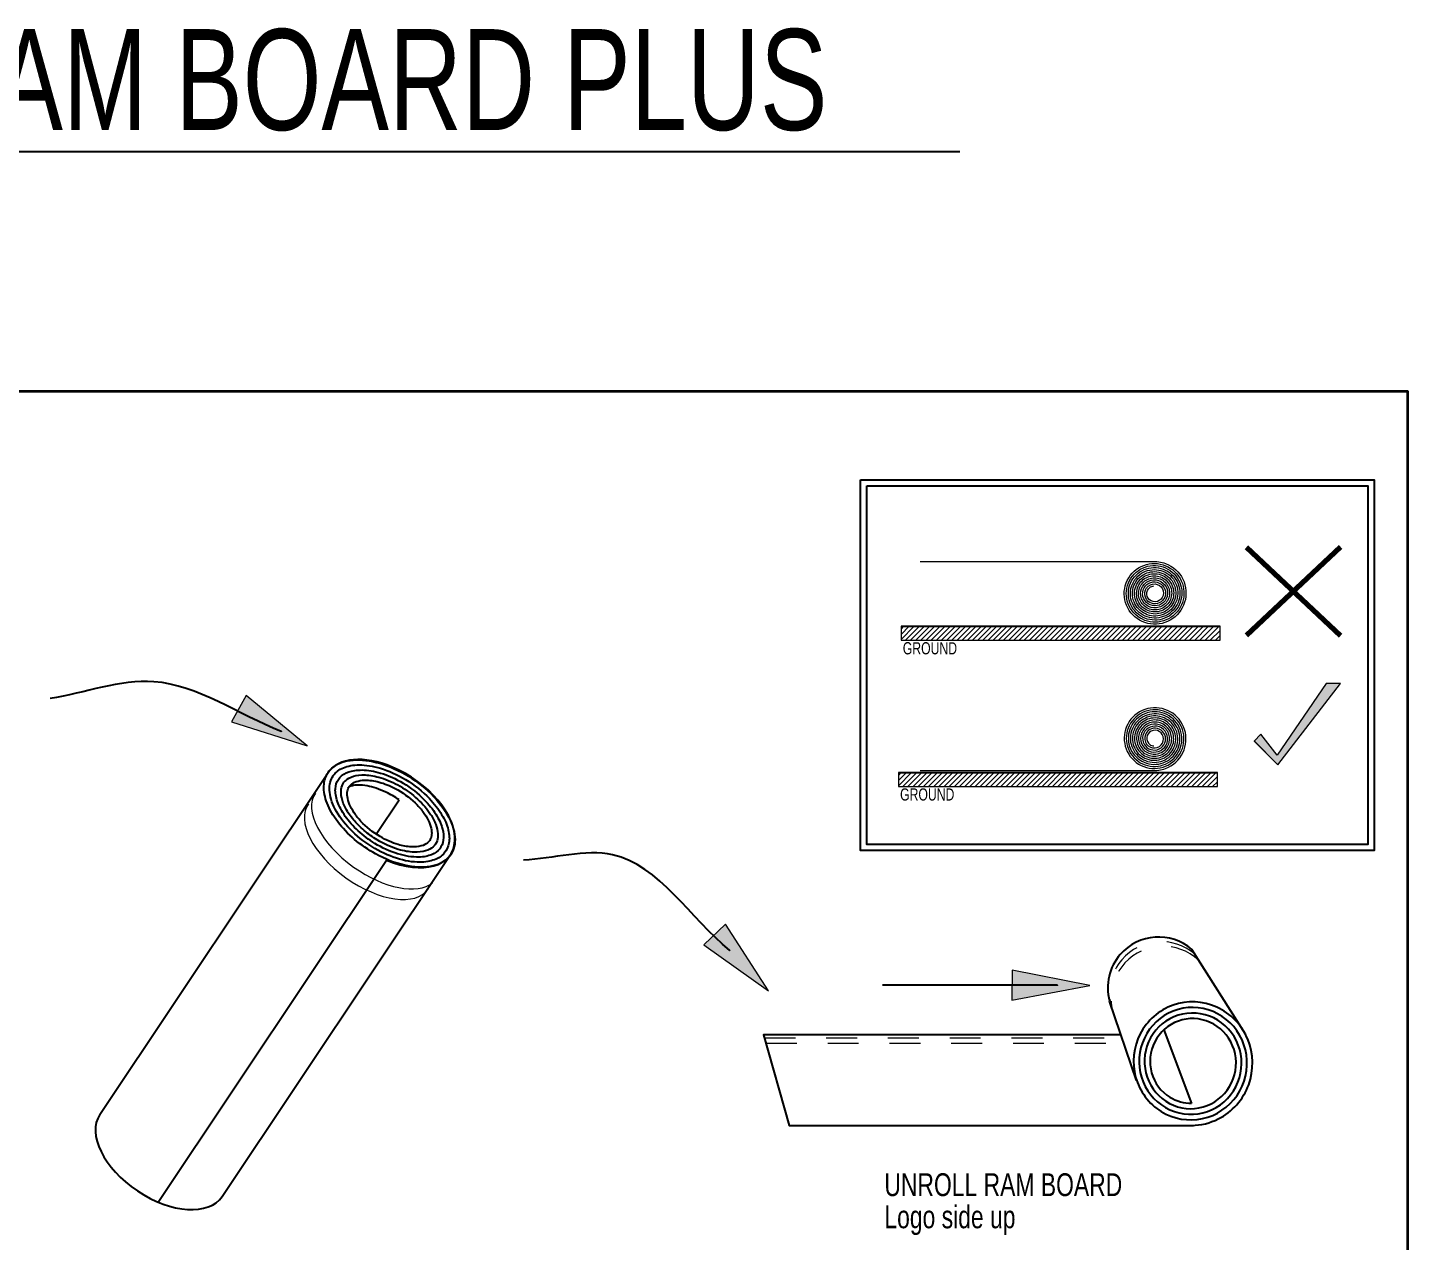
# Model space of a CAD drawing. Header units: inches. Extents: x -9 to 49, y -7 to 10.3.
# Drawn here: x 14.944 to 19.412, y 6.399 to 10.329 of the extents above; entities that cross this region are included whole.
import ezdxf

# ---------------------------------------------------------------- set-up
doc = ezdxf.new("R2010")
doc.units = ezdxf.units.IN
doc.header["$MEASUREMENT"] = 0
for name, pattern in [('AI-Linetype-18', [0.048611, 0.027778, -0.020833]), ('AI-Linetype-19', [0.048611, 0.027778, -0.020833]), ('AI-Linetype-97', [0.048611, 0.027778, -0.020833]), ('AI-Linetype-98', [0.048611, 0.027778, -0.020833])]:
    doc.linetypes.add(name, pattern=pattern)
for name, color, linetype in [('A-Anno-Titl-Otln', 7, 'Continuous'), ('A-ANNO-TXT', 7, 'Continuous'), ('A-LINE-HIDDEN', 7, 'Continuous'), ('A-LINE-HVY', 7, 'Continuous'), ('A-LINE-LIGHT', 7, 'Continuous'), ('A-LINE-SCREEN', 7, 'Continuous')]:
    doc.layers.add(name, color=color, linetype=linetype)

# ---------------------------------------------------------------- blocks, each defined once
blk = doc.blocks.new('block 4')
at = {"layer": 'A-LINE-SCREEN', "lineweight": 0}
for points in [[(18.7967, 7.8719), (18.7967, 7.9172), (17.7636, 7.9172), (17.7636, 7.8719), (18.7967, 7.8719)], [(17.7636, 7.9077), (17.773, 7.9172)], [(17.7636, 7.891), (17.7897, 7.9172)], [(17.7636, 7.8743), (17.8065, 7.9172)], [(17.7779, 7.8719), (17.8232, 7.9172)], [(17.7946, 7.8719), (17.8399, 7.9172)], [(17.8114, 7.8719), (17.8566, 7.9172)], [(17.8281, 7.8719), (17.8733, 7.9172)], [(17.8448, 7.8719), (17.8901, 7.9172)], [(17.8615, 7.8719), (17.9068, 7.9172)], [(17.8783, 7.8719), (17.9235, 7.9172)], [(17.895, 7.8719), (17.9402, 7.9172)], [(17.9117, 7.8719), (17.957, 7.9172)], [(17.9284, 7.8719), (17.9737, 7.9172)], [(17.9451, 7.8719), (17.9904, 7.9172)], [(17.9619, 7.8719), (18.0071, 7.9172)], [(17.9786, 7.8719), (18.0239, 7.9172)], [(17.9953, 7.8719), (18.0406, 7.9172)], [(18.012, 7.8719), (18.0573, 7.9172)], [(18.0288, 7.8719), (18.074, 7.9172)], [(18.0455, 7.8719), (18.0908, 7.9172)], [(18.0622, 7.8719), (18.1075, 7.9172)], [(18.0789, 7.8719), (18.1242, 7.9172)], [(18.0957, 7.8719), (18.1409, 7.9172)], [(18.1124, 7.8719), (18.1577, 7.9172)], [(18.1291, 7.8719), (18.1744, 7.9172)], [(18.1458, 7.8719), (18.1911, 7.9172)], [(18.1626, 7.8719), (18.2078, 7.9172)], [(18.1793, 7.8719), (18.2245, 7.9172)], [(18.196, 7.8719), (18.2413, 7.9172)], [(18.2127, 7.8719), (18.258, 7.9172)], [(18.2294, 7.8719), (18.2747, 7.9172)], [(18.2462, 7.8719), (18.2914, 7.9172)], [(18.2629, 7.8719), (18.3082, 7.9172)], [(18.2796, 7.8719), (18.3249, 7.9172)], [(18.2963, 7.8719), (18.3416, 7.9172)], [(18.3131, 7.8719), (18.3583, 7.9172)], [(18.3298, 7.8719), (18.3751, 7.9172)], [(18.3465, 7.8719), (18.3918, 7.9172)], [(18.3632, 7.8719), (18.4085, 7.9172)], [(18.38, 7.8719), (18.4252, 7.9172)], [(18.3967, 7.8719), (18.442, 7.9172)], [(18.4134, 7.8719), (18.4587, 7.9172)], [(18.4301, 7.8719), (18.4754, 7.9172)], [(18.4469, 7.8719), (18.4921, 7.9172)], [(18.4636, 7.8719), (18.5088, 7.9172)], [(18.4803, 7.8719), (18.5256, 7.9172)], [(18.497, 7.8719), (18.5423, 7.9172)], [(18.5138, 7.8719), (18.559, 7.9172)], [(18.5305, 7.8719), (18.5757, 7.9172)], [(18.5472, 7.8719), (18.5925, 7.9172)], [(18.5639, 7.8719), (18.6092, 7.9172)], [(18.5806, 7.8719), (18.6259, 7.9172)], [(18.5974, 7.8719), (18.6426, 7.9172)], [(18.6141, 7.8719), (18.6594, 7.9172)], [(18.6308, 7.8719), (18.6761, 7.9172)], [(18.6475, 7.8719), (18.6928, 7.9172)], [(18.6643, 7.8719), (18.7095, 7.9172)], [(18.681, 7.8719), (18.7263, 7.9172)], [(18.6977, 7.8719), (18.743, 7.9172)], [(18.7144, 7.8719), (18.7597, 7.9172)], [(18.7312, 7.8719), (18.7764, 7.9172)], [(18.7479, 7.8719), (18.7932, 7.9172)], [(18.7646, 7.8719), (18.7967, 7.9039)], [(18.7813, 7.8719), (18.7967, 7.8872)]]:
    blk.add_lwpolyline(points, dxfattribs=at)
blk = doc.blocks.new('block 5')
at = {"layer": 'A-LINE-SCREEN', "color": 8, "lineweight": 25}
blk.add_lwpolyline([(17.7636, 7.9172), (18.7967, 7.9172)], dxfattribs=at)
blk = doc.blocks.new('block 6')
at = {"layer": 'A-LINE-SCREEN', "lineweight": 0}
for points in [[(18.8055, 8.3452), (18.8055, 8.3904), (17.7724, 8.3904), (17.7724, 8.3452), (18.8055, 8.3452)], [(17.7724, 8.381), (17.7818, 8.3904)], [(17.7724, 8.3643), (17.7986, 8.3904)], [(17.7724, 8.3476), (17.8153, 8.3904)], [(17.7868, 8.3452), (17.832, 8.3904)], [(17.8035, 8.3452), (17.8487, 8.3904)], [(17.8202, 8.3452), (17.8655, 8.3904)], [(17.8369, 8.3452), (17.8822, 8.3904)], [(17.8536, 8.3452), (17.8989, 8.3904)], [(17.8704, 8.3452), (17.9156, 8.3904)], [(17.8871, 8.3452), (17.9324, 8.3904)], [(17.9038, 8.3452), (17.9491, 8.3904)], [(17.9205, 8.3452), (17.9658, 8.3904)], [(17.9373, 8.3452), (17.9825, 8.3904)], [(17.954, 8.3452), (17.9993, 8.3904)], [(17.9707, 8.3452), (18.016, 8.3904)], [(17.9874, 8.3452), (18.0327, 8.3904)], [(18.0042, 8.3452), (18.0494, 8.3904)], [(18.0209, 8.3452), (18.0661, 8.3904)], [(18.0376, 8.3452), (18.0829, 8.3904)], [(18.0543, 8.3452), (18.0996, 8.3904)], [(18.0711, 8.3452), (18.1163, 8.3904)], [(18.0878, 8.3452), (18.133, 8.3904)], [(18.1045, 8.3452), (18.1498, 8.3904)], [(18.1212, 8.3452), (18.1665, 8.3904)], [(18.1379, 8.3452), (18.1832, 8.3904)], [(18.1547, 8.3452), (18.1999, 8.3904)], [(18.1714, 8.3452), (18.2167, 8.3904)], [(18.1881, 8.3452), (18.2334, 8.3904)], [(18.2048, 8.3452), (18.2501, 8.3904)], [(18.2216, 8.3452), (18.2668, 8.3904)], [(18.2383, 8.3452), (18.2836, 8.3904)], [(18.255, 8.3452), (18.3003, 8.3904)], [(18.2717, 8.3452), (18.317, 8.3904)], [(18.2885, 8.3452), (18.3337, 8.3904)], [(18.3052, 8.3452), (18.3505, 8.3904)], [(18.3219, 8.3452), (18.3672, 8.3904)], [(18.3386, 8.3452), (18.3839, 8.3904)], [(18.3554, 8.3452), (18.4006, 8.3904)], [(18.3721, 8.3452), (18.4173, 8.3904)], [(18.3888, 8.3452), (18.4341, 8.3904)], [(18.4055, 8.3452), (18.4508, 8.3904)], [(18.4223, 8.3452), (18.4675, 8.3904)], [(18.439, 8.3452), (18.4842, 8.3904)], [(18.4557, 8.3452), (18.501, 8.3904)], [(18.4724, 8.3452), (18.5177, 8.3904)], [(18.4891, 8.3452), (18.5344, 8.3904)], [(18.5059, 8.3452), (18.5511, 8.3904)], [(18.5226, 8.3452), (18.5679, 8.3904)], [(18.5393, 8.3452), (18.5846, 8.3904)], [(18.556, 8.3452), (18.6013, 8.3904)], [(18.5728, 8.3452), (18.618, 8.3904)], [(18.5895, 8.3452), (18.6348, 8.3904)], [(18.6062, 8.3452), (18.6515, 8.3904)], [(18.6229, 8.3452), (18.6682, 8.3904)], [(18.6397, 8.3452), (18.6849, 8.3904)], [(18.6564, 8.3452), (18.7016, 8.3904)], [(18.6731, 8.3452), (18.7184, 8.3904)], [(18.6898, 8.3452), (18.7351, 8.3904)], [(18.7066, 8.3452), (18.7518, 8.3904)], [(18.7233, 8.3452), (18.7685, 8.3904)], [(18.74, 8.3452), (18.7853, 8.3904)], [(18.7567, 8.3452), (18.802, 8.3904)], [(18.7734, 8.3452), (18.8055, 8.3772)], [(18.7902, 8.3452), (18.8055, 8.3605)]]:
    blk.add_lwpolyline(points, dxfattribs=at)
blk = doc.blocks.new('block 7')
at = {"layer": 'A-LINE-SCREEN', "color": 8, "lineweight": 25}
blk.add_lwpolyline([(17.7724, 8.3904), (18.8055, 8.3904)], dxfattribs=at)
blk = doc.blocks.new('block 145')
at = {"layer": 'A-LINE-HVY', "color": 7, "lineweight": 25}
blk.add_lwpolyline([(17.6613, 8.8449), (19.284, 8.8449), (19.284, 7.6844), (17.6613, 7.6844), (17.6613, 8.8449)], dxfattribs=at)
blk = doc.blocks.new('block 146')
at = {"layer": 'A-LINE-HVY', "color": 7, "lineweight": 25}
blk.add_lwpolyline([(17.6415, 8.8647), (19.3039, 8.8647), (19.3039, 7.6645), (17.6415, 7.6645), (17.6415, 8.8647)], dxfattribs=at)
blk = doc.blocks.new('block 147')
at = {"layer": 'A-LINE-HVY'}
blk.add_hatch(color=7, dxfattribs=at).paths.add_polyline_path([(19.1955, 8.2058), (19.1486, 8.2058), (18.9903, 7.9738), (18.9379, 8.0414), (18.9156, 8.0191), (18.9926, 7.9421)])
at = {"layer": 'A-LINE-HVY', "lineweight": 0}
blk.add_lwpolyline([(19.1955, 8.2058), (19.1486, 8.2058), (18.9903, 7.9738), (18.9379, 8.0414), (18.9156, 8.0191), (18.9926, 7.9421), (19.1955, 8.2058)], dxfattribs=at)
blk = doc.blocks.new('block 148')
at = {"layer": 'A-LINE-HVY'}
h = blk.add_hatch(color=7, dxfattribs=at)
h.dxf.hatch_style = 2
h.paths.add_polyline_path([(18.9153, 8.0195), (18.9926, 7.9421), (19.1955, 8.2058), (19.1486, 8.2058), (18.9903, 7.9738), (18.9379, 8.0414), (18.9156, 8.0191)])
at = {"layer": 'A-LINE-HVY', "lineweight": 0}
blk.add_lwpolyline([(18.9153, 8.0195), (18.9926, 7.9421), (19.1955, 8.2058), (19.1486, 8.2058), (18.9903, 7.9738), (18.9379, 8.0414), (18.9156, 8.0191)], dxfattribs=at)
blk = doc.blocks.new('block 322')
at = {"layer": 'A-LINE-HVY', "color": 7, "lineweight": 25}
blk.add_lwpolyline([(15.574, 6.5449), (16.3138, 7.6519)], dxfattribs=at)
blk = doc.blocks.new('block 323')
at = {"layer": 'A-LINE-HVY', "color": 7, "lineweight": 25}
blk.add_open_spline([(15.1778, 6.8097), (15.1356, 6.7465), (15.1901, 6.636), (15.2995, 6.5629), (15.4089, 6.4898), (15.5318, 6.4817), (15.574, 6.5449)], degree=3, knots=[0, 0, 0, 0, 1, 1, 1, 2, 2, 2, 2], dxfattribs=at)
blk = doc.blocks.new('block 324')
at = {"layer": 'A-LINE-HVY', "color": 7, "lineweight": 25}
blk.add_open_spline([(16.1067, 7.6336), (16.2238, 7.5845), (16.3229, 7.6123), (16.3278, 7.6955), (16.3328, 7.7787), (16.2419, 7.886), (16.1247, 7.935), (16.0337, 7.9731), (15.9504, 7.9658), (15.9176, 7.9167)], degree=3, knots=[0, 0, 0, 0, 1, 1, 1, 2, 2, 2, 3, 3, 3, 3], dxfattribs=at)
blk = doc.blocks.new('block 325')
at = {"layer": 'A-LINE-HVY', "color": 7, "lineweight": 25}
blk.add_lwpolyline([(15.1778, 6.8097), (15.9176, 7.9167)], dxfattribs=at)
blk = doc.blocks.new('block 326')
at = {"layer": 'A-LINE-HVY', "color": 7, "lineweight": 25}
blk.add_lwpolyline([(15.3669, 6.5266), (16.1067, 7.6336)], dxfattribs=at)
blk = doc.blocks.new('block 340')
at = {"layer": 'A-LINE-HVY', "color": 7, "lineweight": 25}
blk.add_open_spline([(18.7142, 7.3444), (18.6456, 7.4039), (18.5416, 7.3965), (18.4821, 7.3279), (18.4464, 7.2868), (18.4334, 7.2308), (18.4472, 7.1782)], degree=3, knots=[0, 0, 0, 0, 1, 1, 1, 2, 2, 2, 2], dxfattribs=at)
blk = doc.blocks.new('block 341')
at = {"layer": 'A-LINE-HVY', "color": 7, "lineweight": 25}
blk.add_lwpolyline([(18.4844, 7.0682), (17.3272, 7.0682), (17.4106, 6.7747), (18.7197, 6.7747)], dxfattribs=at)
blk = doc.blocks.new('block 342')
at = {"layer": 'A-LINE-HVY', "color": 7, "lineweight": 25}
blk.add_lwpolyline([(18.5345, 6.9204), (18.4474, 7.1775)], dxfattribs=at)
blk = doc.blocks.new('block 343')
at = {"layer": 'A-LINE-HVY', "color": 7, "lineweight": 25}
blk.add_lwpolyline([(18.8877, 7.0698), (18.7144, 7.3437)], dxfattribs=at)
blk = doc.blocks.new('block 344')
at = {"layer": 'A-LINE-HVY', "color": 7, "lineweight": 25}
blk.add_open_spline([(18.7134, 6.7747), (18.7434, 6.7751), (18.7731, 6.7824), (18.7998, 6.7958), (18.8449, 6.8185), (18.8807, 6.8589), (18.8981, 6.9063), (18.9155, 6.9536), (18.9143, 7.0074), (18.8953, 7.0535), (18.8762, 7.0996), (18.8395, 7.1376), (18.795, 7.1577), (18.7505, 7.1779), (18.6987, 7.18), (18.6532, 7.164), (18.6077, 7.1479), (18.5689, 7.1139), (18.5468, 7.0711), (18.5247, 7.0282), (18.5195, 6.977), (18.5321, 6.931), (18.5448, 6.8849), (18.5751, 6.8444), (18.6149, 6.8199), (18.6548, 6.7954), (18.7036, 6.7871), (18.7487, 6.7968), (18.7937, 6.8064), (18.8344, 6.834), (18.8604, 6.8719), (18.8864, 6.9098), (18.8974, 6.9577), (18.8909, 7.0028), (18.8843, 7.048), (18.8603, 7.09), (18.8255, 7.118), (18.7907, 7.146), (18.7455, 7.1598), (18.7017, 7.1561), (18.658, 7.1524), (18.6162, 7.1313), (18.5872, 7.0986), (18.5582, 7.0659), (18.5422, 7.022), (18.5431, 6.9785), (18.544, 6.9351), (18.5617, 6.8925), (18.5913, 6.8618), (18.6208, 6.8312), (18.662, 6.8127), (18.7037, 6.8109), (18.7454, 6.8091), (18.7873, 6.824), (18.8185, 6.8514), (18.8496, 6.8787), (18.8699, 6.9182), (18.8741, 6.9592), (18.8783, 7.0003), (18.8666, 7.0425), (18.8423, 7.075), (18.8181, 7.1074), (18.7815, 7.1298), (18.7424, 7.1365), (18.7034, 7.1431), (18.6623, 7.1341), (18.6297, 7.1122), (18.5972, 7.0902), (18.5736, 7.0555), (18.5648, 7.0175), (18.5561, 6.9794), (18.5622, 6.9383), (18.5812, 6.9049), (18.6002, 6.8715), (18.6319, 6.8462), (18.6678, 6.8352), (18.7037, 6.8243), (18.7433, 6.8278), (18.7764, 6.8445), (18.8094, 6.8612), (18.8356, 6.8909), (18.8482, 6.9255), (18.8608, 6.9601), (18.8599, 6.9994), (18.8459, 7.0329), (18.832, 7.0664), (18.8053, 7.0939), (18.773, 7.1084), (18.7407, 7.123), (18.7032, 7.1244), (18.6704, 7.1127), (18.6376, 7.101), (18.6097, 7.0764), (18.5939, 7.0456), (18.5781, 7.0148), (18.5745, 6.978), (18.5836, 6.9451), (18.5928, 6.9122), (18.6145, 6.8834), (18.6429, 6.866), (18.6642, 6.853), (18.689, 6.8464), (18.7134, 6.8469)], degree=3, knots=[0, 0, 0, 0, 1, 1, 1, 2, 2, 2, 3, 3, 3, 4, 4, 4, 5, 5, 5, 6, 6, 6, 7, 7, 7, 8, 8, 8, 9, 9, 9, 10, 10, 10, 11, 11, 11, 12, 12, 12, 13, 13, 13, 14, 14, 14, 15, 15, 15, 16, 16, 16, 17, 17, 17, 18, 18, 18, 19, 19, 19, 20, 20, 20, 21, 21, 21, 22, 22, 22, 23, 23, 23, 24, 24, 24, 25, 25, 25, 26, 26, 26, 27, 27, 27, 28, 28, 28, 29, 29, 29, 30, 30, 30, 31, 31, 31, 32, 32, 32, 33, 33, 33, 34, 34, 34, 34], dxfattribs=at)
blk = doc.blocks.new('block 388')
at = {"layer": 'A-LINE-LIGHT', "color": 7, "lineweight": 9}
blk.add_lwpolyline([(17.8347, 7.924), (18.5835, 7.924)], dxfattribs=at)
blk = doc.blocks.new('block 389')
at = {"layer": 'A-LINE-LIGHT', "color": 7, "lineweight": 9}
blk.add_open_spline([(18.5835, 7.924), (18.599, 7.9226), (18.6147, 7.9248), (18.6292, 7.9304), (18.6533, 7.9396), (18.6736, 7.9582), (18.6849, 7.9813), (18.6961, 8.0044), (18.6981, 8.0316), (18.6906, 8.0559), (18.683, 8.0803), (18.666, 8.1014), (18.6441, 8.1138), (18.6221, 8.1263), (18.5954, 8.13), (18.5711, 8.1242), (18.5467, 8.1183), (18.5249, 8.1029), (18.5113, 8.0821), (18.4976, 8.0613), (18.4923, 8.0354), (18.4965, 8.0111), (18.5008, 7.9868), (18.5145, 7.9644), (18.5341, 7.9497), (18.5536, 7.935), (18.5787, 7.9281), (18.6029, 7.9308), (18.627, 7.9334), (18.6498, 7.9455), (18.6655, 7.9637), (18.6812, 7.982), (18.6895, 8.0063), (18.6884, 8.0301), (18.6874, 8.0539), (18.6769, 8.0771), (18.66, 8.0936), (18.643, 8.1102), (18.6198, 8.1199), (18.5963, 8.1203), (18.5729, 8.1208), (18.5495, 8.112), (18.5322, 8.0964), (18.5149, 8.0808), (18.5039, 8.0586), (18.502, 8.0356), (18.5001, 8.0127), (18.5072, 7.9891), (18.5214, 7.9712), (18.5356, 7.9533), (18.5567, 7.9411), (18.5791, 7.9378), (18.6016, 7.9345), (18.6251, 7.94), (18.6435, 7.9528), (18.662, 7.9656), (18.6752, 7.9855), (18.6799, 8.0073), (18.6846, 8.029), (18.6807, 8.0524), (18.6693, 8.0713), (18.6579, 8.0902), (18.6392, 8.1045), (18.6181, 8.1104), (18.5971, 8.1164), (18.5739, 8.114), (18.5547, 8.104), (18.5354, 8.0941), (18.5203, 8.0766), (18.5132, 8.0564), (18.506, 8.0361), (18.5069, 8.0133), (18.5155, 7.9938), (18.524, 7.9743), (18.5401, 7.9584), (18.5595, 7.9502), (18.5789, 7.9419), (18.6013, 7.9413), (18.6209, 7.9485), (18.6406, 7.9556), (18.6571, 7.9704), (18.6665, 7.9889), (18.6758, 8.0073), (18.6777, 8.0293), (18.672, 8.0489), (18.6662, 8.0686), (18.6527, 8.0857), (18.6353, 8.096), (18.6178, 8.1063), (18.5964, 8.1096), (18.5769, 8.1051), (18.5573, 8.1007), (18.5396, 8.0886), (18.5285, 8.0722), (18.5174, 8.0557), (18.5128, 8.0351), (18.5159, 8.0156), (18.519, 7.9962), (18.5297, 7.9782), (18.5451, 7.9663), (18.5605, 7.9543), (18.5804, 7.9486), (18.5996, 7.9504), (18.6188, 7.9522), (18.6371, 7.9616), (18.6497, 7.9759), (18.6623, 7.9902), (18.6692, 8.0093), (18.6686, 8.0281), (18.668, 8.047), (18.6601, 8.0655), (18.6469, 8.0787), (18.6337, 8.0919), (18.6154, 8.0998), (18.597, 8.1004), (18.5785, 8.1011), (18.56, 8.0944), (18.5462, 8.0824), (18.5325, 8.0703), (18.5236, 8.053), (18.5219, 8.035), (18.5201, 8.017), (18.5255, 7.9985), (18.5364, 7.9843), (18.5473, 7.9702), (18.5636, 7.9604), (18.5811, 7.9576), (18.5985, 7.9548), (18.6169, 7.9588), (18.6314, 7.9686), (18.6459, 7.9783), (18.6564, 7.9937), (18.6603, 8.0105), (18.6641, 8.0274), (18.6613, 8.0455), (18.6527, 8.0603), (18.6441, 8.0751), (18.6298, 8.0863), (18.6136, 8.0911), (18.5974, 8.0959), (18.5795, 8.0943), (18.5646, 8.0868), (18.5497, 8.0793), (18.5379, 8.0661), (18.5322, 8.0506), (18.5265, 8.0351), (18.527, 8.0176), (18.5333, 8.0026), (18.5397, 7.9876), (18.5518, 7.9753), (18.5665, 7.9688), (18.5813, 7.9623), (18.5984, 7.9616), (18.6134, 7.9669), (18.6283, 7.9721), (18.6411, 7.9832), (18.6483, 7.9971), (18.6556, 8.011), (18.6573, 8.0276), (18.6531, 8.0425), (18.6489, 8.0575), (18.6389, 8.0705), (18.6259, 8.0785), (18.6128, 8.0864), (18.5968, 8.0891), (18.582, 8.0859), (18.5672, 8.0828), (18.5539, 8.0739), (18.5454, 8.0617), (18.5369, 8.0494), (18.5333, 8.034), (18.5354, 8.0195), (18.5375, 8.0049), (18.5454, 7.9914), (18.5567, 7.9824), (18.568, 7.9734), (18.5828, 7.9689), (18.597, 7.9701), (18.6113, 7.9713), (18.6249, 7.978), (18.6343, 7.9885), (18.6438, 7.9989), (18.649, 8.013), (18.6488, 8.0269), (18.6485, 8.0408), (18.6428, 8.0544), (18.6333, 8.0642), (18.6237, 8.074), (18.6104, 8.0799), (18.5969, 8.0806), (18.5835, 8.0812), (18.5699, 8.0765), (18.5598, 8.0678), (18.5497, 8.0592), (18.5431, 8.0467), (18.5417, 8.0336), (18.5403, 8.0206), (18.544, 8.0072), (18.5518, 7.9969), (18.5595, 7.9866), (18.5712, 7.9795), (18.5837, 7.9773), (18.5962, 7.9751), (18.6094, 7.9779), (18.6199, 7.9847), (18.6303, 7.9916), (18.6379, 8.0025), (18.6408, 8.0144), (18.6437, 8.0264), (18.6418, 8.0393), (18.6358, 8.0498), (18.6298, 8.0604), (18.6198, 8.0684), (18.6084, 8.0719), (18.5971, 8.0754), (18.5845, 8.0744), (18.574, 8.0693), (18.5634, 8.0641), (18.5551, 8.0549), (18.551, 8.0442), (18.5469, 8.0334), (18.5471, 8.0212), (18.5514, 8.0108), (18.5557, 8.0003), (18.5641, 7.9917), (18.5742, 7.9871), (18.5843, 7.9825), (18.5961, 7.982), (18.6064, 7.9855), (18.6167, 7.989), (18.6255, 7.9965), (18.6306, 8.0059), (18.6356, 8.0154), (18.6368, 8.0267), (18.6341, 8.0368), (18.6314, 8.047), (18.6247, 8.0559), (18.6159, 8.0613), (18.6071, 8.0667), (18.5964, 8.0686), (18.5865, 8.0666), (18.5765, 8.0645), (18.5676, 8.0587), (18.5619, 8.0506), (18.5561, 8.0425), (18.5537, 8.0323), (18.555, 8.0227), (18.5563, 8.013), (18.5614, 8.0041), (18.5688, 7.9981), (18.5762, 7.9922), (18.5859, 7.9892), (18.5952, 7.9899), (18.6044, 7.9906), (18.6133, 7.9949), (18.6195, 8.0016), (18.6256, 8.0083), (18.629, 8.0174), (18.6289, 8.0263), (18.6288, 8.0352), (18.6252, 8.0439), (18.6192, 8.0502), (18.6131, 8.0565), (18.6047, 8.0603), (18.5962, 8.0607), (18.5877, 8.0611), (18.5792, 8.0582), (18.5729, 8.0529), (18.5644, 8.0457), (18.5601, 8.0342), (18.5616, 8.0235), (18.5631, 8.0129), (18.5703, 8.0034), (18.5797, 7.9991), (18.5892, 7.9949), (18.6007, 7.9959), (18.609, 8.0014), (18.6174, 8.0069), (18.6225, 8.0168), (18.6223, 8.0265), (18.6221, 8.0362), (18.6167, 8.0454), (18.6087, 8.0502), (18.6007, 8.055), (18.5904, 8.0553), (18.5824, 8.0513), (18.5744, 8.0472), (18.5688, 8.039), (18.568, 8.0305), (18.5672, 8.0219), (18.571, 8.0132), (18.5775, 8.0081), (18.5815, 8.0051), (18.5863, 8.0033), (18.5911, 8.0031)], degree=3, knots=[0, 0, 0, 0, 1, 1, 1, 2, 2, 2, 3, 3, 3, 4, 4, 4, 5, 5, 5, 6, 6, 6, 7, 7, 7, 8, 8, 8, 9, 9, 9, 10, 10, 10, 11, 11, 11, 12, 12, 12, 13, 13, 13, 14, 14, 14, 15, 15, 15, 16, 16, 16, 17, 17, 17, 18, 18, 18, 19, 19, 19, 20, 20, 20, 21, 21, 21, 22, 22, 22, 23, 23, 23, 24, 24, 24, 25, 25, 25, 26, 26, 26, 27, 27, 27, 28, 28, 28, 29, 29, 29, 30, 30, 30, 31, 31, 31, 32, 32, 32, 33, 33, 33, 34, 34, 34, 35, 35, 35, 36, 36, 36, 37, 37, 37, 38, 38, 38, 39, 39, 39, 40, 40, 40, 41, 41, 41, 42, 42, 42, 43, 43, 43, 44, 44, 44, 45, 45, 45, 46, 46, 46, 47, 47, 47, 48, 48, 48, 49, 49, 49, 50, 50, 50, 51, 51, 51, 52, 52, 52, 53, 53, 53, 54, 54, 54, 55, 55, 55, 56, 56, 56, 57, 57, 57, 58, 58, 58, 59, 59, 59, 60, 60, 60, 61, 61, 61, 62, 62, 62, 63, 63, 63, 64, 64, 64, 65, 65, 65, 66, 66, 66, 67, 67, 67, 68, 68, 68, 69, 69, 69, 70, 70, 70, 71, 71, 71, 72, 72, 72, 73, 73, 73, 74, 74, 74, 75, 75, 75, 76, 76, 76, 77, 77, 77, 78, 78, 78, 79, 79, 79, 80, 80, 80, 81, 81, 81, 82, 82, 82, 83, 83, 83, 84, 84, 84, 85, 85, 85, 86, 86, 86, 87, 87, 87, 88, 88, 88, 89, 89, 89, 90, 90, 90, 91, 91, 91, 92, 92, 92, 93, 93, 93, 94, 94, 94, 95, 95, 95, 96, 96, 96, 97, 97, 97, 98, 98, 98, 98], dxfattribs=at)
blk = doc.blocks.new('block 390')
at = {"layer": 'A-LINE-LIGHT', "color": 7, "lineweight": 9}
blk.add_lwpolyline([(17.8347, 8.6001), (18.5835, 8.6001)], dxfattribs=at)
blk = doc.blocks.new('block 391')
at = {"layer": 'A-LINE-LIGHT', "color": 7, "lineweight": 9}
blk.add_open_spline([(18.5835, 8.6001), (18.599, 8.6015), (18.6147, 8.5993), (18.6292, 8.5938), (18.6533, 8.5845), (18.6736, 8.5659), (18.6849, 8.5428), (18.6961, 8.5198), (18.6981, 8.4925), (18.6906, 8.4682), (18.683, 8.4439), (18.666, 8.4227), (18.6441, 8.4103), (18.6221, 8.3978), (18.5954, 8.3941), (18.5711, 8.3999), (18.5467, 8.4058), (18.5249, 8.4212), (18.5113, 8.442), (18.4976, 8.4628), (18.4923, 8.4887), (18.4965, 8.513), (18.5008, 8.5373), (18.5145, 8.5597), (18.5341, 8.5744), (18.5536, 8.5891), (18.5787, 8.596), (18.6029, 8.5933), (18.627, 8.5907), (18.6498, 8.5786), (18.6655, 8.5604), (18.6812, 8.5421), (18.6895, 8.5178), (18.6884, 8.494), (18.6874, 8.4702), (18.6769, 8.447), (18.66, 8.4305), (18.643, 8.4139), (18.6198, 8.4042), (18.5963, 8.4038), (18.5729, 8.4033), (18.5495, 8.4121), (18.5322, 8.4277), (18.5149, 8.4433), (18.5039, 8.4655), (18.502, 8.4885), (18.5001, 8.5115), (18.5072, 8.535), (18.5214, 8.5529), (18.5356, 8.5708), (18.5567, 8.583), (18.5791, 8.5863), (18.6016, 8.5896), (18.6251, 8.5841), (18.6435, 8.5713), (18.662, 8.5585), (18.6752, 8.5386), (18.6799, 8.5168), (18.6846, 8.4951), (18.6807, 8.4717), (18.6693, 8.4528), (18.6579, 8.4339), (18.6392, 8.4196), (18.6181, 8.4137), (18.5971, 8.4077), (18.5739, 8.4101), (18.5547, 8.4201), (18.5354, 8.43), (18.5203, 8.4475), (18.5132, 8.4677), (18.506, 8.488), (18.5069, 8.5108), (18.5155, 8.5303), (18.524, 8.5498), (18.5401, 8.5657), (18.5595, 8.5739), (18.5789, 8.5822), (18.6013, 8.5828), (18.6209, 8.5756), (18.6406, 8.5685), (18.6571, 8.5537), (18.6665, 8.5352), (18.6758, 8.5168), (18.6777, 8.4948), (18.672, 8.4752), (18.6662, 8.4556), (18.6527, 8.4384), (18.6353, 8.4281), (18.6178, 8.4178), (18.5964, 8.4146), (18.5769, 8.419), (18.5573, 8.4234), (18.5396, 8.4355), (18.5285, 8.4519), (18.5174, 8.4684), (18.5128, 8.489), (18.5159, 8.5085), (18.519, 8.5279), (18.5297, 8.5459), (18.5451, 8.5578), (18.5605, 8.5698), (18.5804, 8.5755), (18.5996, 8.5737), (18.6188, 8.5719), (18.6371, 8.5626), (18.6497, 8.5482), (18.6623, 8.5339), (18.6692, 8.5148), (18.6686, 8.496), (18.668, 8.4771), (18.6601, 8.4587), (18.6469, 8.4454), (18.6337, 8.4322), (18.6154, 8.4243), (18.597, 8.4237), (18.5785, 8.4231), (18.56, 8.4297), (18.5462, 8.4418), (18.5325, 8.4538), (18.5236, 8.4711), (18.5219, 8.4891), (18.5201, 8.5071), (18.5255, 8.5256), (18.5364, 8.5398), (18.5473, 8.5539), (18.5636, 8.5637), (18.5811, 8.5665), (18.5985, 8.5694), (18.6169, 8.5653), (18.6314, 8.5555), (18.6459, 8.5458), (18.6564, 8.5304), (18.6603, 8.5136), (18.6641, 8.4967), (18.6613, 8.4786), (18.6527, 8.4638), (18.6441, 8.4491), (18.6298, 8.4379), (18.6136, 8.433), (18.5974, 8.4282), (18.5795, 8.4298), (18.5646, 8.4373), (18.5497, 8.4448), (18.5379, 8.458), (18.5322, 8.4735), (18.5265, 8.489), (18.527, 8.5065), (18.5333, 8.5215), (18.5397, 8.5365), (18.5518, 8.5488), (18.5665, 8.5553), (18.5813, 8.5618), (18.5984, 8.5625), (18.6134, 8.5572), (18.6283, 8.552), (18.6411, 8.5409), (18.6483, 8.527), (18.6556, 8.5131), (18.6573, 8.4965), (18.6531, 8.4816), (18.6489, 8.4667), (18.6389, 8.4536), (18.6259, 8.4456), (18.6128, 8.4377), (18.5968, 8.4351), (18.582, 8.4382), (18.5672, 8.4413), (18.5539, 8.4502), (18.5454, 8.4624), (18.5369, 8.4747), (18.5333, 8.4901), (18.5354, 8.5046), (18.5375, 8.5192), (18.5454, 8.5327), (18.5567, 8.5417), (18.568, 8.5507), (18.5828, 8.5552), (18.597, 8.554), (18.6113, 8.5528), (18.6249, 8.5461), (18.6343, 8.5356), (18.6438, 8.5252), (18.649, 8.5111), (18.6488, 8.4972), (18.6485, 8.4833), (18.6428, 8.4697), (18.6333, 8.4599), (18.6237, 8.4501), (18.6104, 8.4442), (18.5969, 8.4436), (18.5835, 8.4429), (18.5699, 8.4476), (18.5598, 8.4563), (18.5497, 8.4649), (18.5431, 8.4774), (18.5417, 8.4905), (18.5403, 8.5035), (18.544, 8.5169), (18.5518, 8.5272), (18.5595, 8.5375), (18.5712, 8.5446), (18.5837, 8.5468), (18.5962, 8.549), (18.6094, 8.5462), (18.6199, 8.5394), (18.6303, 8.5325), (18.6379, 8.5216), (18.6408, 8.5097), (18.6437, 8.4977), (18.6418, 8.4848), (18.6358, 8.4743), (18.6298, 8.4638), (18.6198, 8.4557), (18.6084, 8.4522), (18.5971, 8.4487), (18.5845, 8.4497), (18.574, 8.4549), (18.5634, 8.46), (18.5551, 8.4692), (18.551, 8.4799), (18.5469, 8.4907), (18.5471, 8.5029), (18.5514, 8.5133), (18.5557, 8.5238), (18.5641, 8.5324), (18.5742, 8.537), (18.5843, 8.5416), (18.5961, 8.5421), (18.6064, 8.5386), (18.6167, 8.5351), (18.6255, 8.5276), (18.6306, 8.5182), (18.6356, 8.5087), (18.6368, 8.4974), (18.6341, 8.4873), (18.6314, 8.4771), (18.6247, 8.4682), (18.6159, 8.4628), (18.6071, 8.4574), (18.5964, 8.4555), (18.5865, 8.4575), (18.5765, 8.4596), (18.5676, 8.4654), (18.5619, 8.4735), (18.5561, 8.4816), (18.5537, 8.4918), (18.555, 8.5014), (18.5563, 8.5111), (18.5614, 8.52), (18.5688, 8.526), (18.5762, 8.532), (18.5859, 8.5349), (18.5952, 8.5342), (18.6044, 8.5335), (18.6133, 8.5292), (18.6195, 8.5225), (18.6256, 8.5158), (18.629, 8.5067), (18.6289, 8.4978), (18.6288, 8.4889), (18.6252, 8.4802), (18.6192, 8.4739), (18.6131, 8.4676), (18.6047, 8.4638), (18.5962, 8.4634), (18.5877, 8.463), (18.5792, 8.4659), (18.5729, 8.4713), (18.5644, 8.4784), (18.5601, 8.4899), (18.5616, 8.5006), (18.5631, 8.5112), (18.5703, 8.5207), (18.5797, 8.525), (18.5892, 8.5293), (18.6007, 8.5283), (18.609, 8.5227), (18.6174, 8.5172), (18.6225, 8.5073), (18.6223, 8.4976), (18.6221, 8.488), (18.6167, 8.4787), (18.6087, 8.4739), (18.6007, 8.4691), (18.5904, 8.4688), (18.5824, 8.4728), (18.5744, 8.4769), (18.5688, 8.4851), (18.568, 8.4936), (18.5672, 8.5022), (18.571, 8.5109), (18.5775, 8.516), (18.5815, 8.519), (18.5863, 8.5208), (18.5911, 8.5211)], degree=3, knots=[0, 0, 0, 0, 1, 1, 1, 2, 2, 2, 3, 3, 3, 4, 4, 4, 5, 5, 5, 6, 6, 6, 7, 7, 7, 8, 8, 8, 9, 9, 9, 10, 10, 10, 11, 11, 11, 12, 12, 12, 13, 13, 13, 14, 14, 14, 15, 15, 15, 16, 16, 16, 17, 17, 17, 18, 18, 18, 19, 19, 19, 20, 20, 20, 21, 21, 21, 22, 22, 22, 23, 23, 23, 24, 24, 24, 25, 25, 25, 26, 26, 26, 27, 27, 27, 28, 28, 28, 29, 29, 29, 30, 30, 30, 31, 31, 31, 32, 32, 32, 33, 33, 33, 34, 34, 34, 35, 35, 35, 36, 36, 36, 37, 37, 37, 38, 38, 38, 39, 39, 39, 40, 40, 40, 41, 41, 41, 42, 42, 42, 43, 43, 43, 44, 44, 44, 45, 45, 45, 46, 46, 46, 47, 47, 47, 48, 48, 48, 49, 49, 49, 50, 50, 50, 51, 51, 51, 52, 52, 52, 53, 53, 53, 54, 54, 54, 55, 55, 55, 56, 56, 56, 57, 57, 57, 58, 58, 58, 59, 59, 59, 60, 60, 60, 61, 61, 61, 62, 62, 62, 63, 63, 63, 64, 64, 64, 65, 65, 65, 66, 66, 66, 67, 67, 67, 68, 68, 68, 69, 69, 69, 70, 70, 70, 71, 71, 71, 72, 72, 72, 73, 73, 73, 74, 74, 74, 75, 75, 75, 76, 76, 76, 77, 77, 77, 78, 78, 78, 79, 79, 79, 80, 80, 80, 81, 81, 81, 82, 82, 82, 83, 83, 83, 84, 84, 84, 85, 85, 85, 86, 86, 86, 87, 87, 87, 88, 88, 88, 89, 89, 89, 90, 90, 90, 91, 91, 91, 92, 92, 92, 93, 93, 93, 94, 94, 94, 95, 95, 95, 96, 96, 96, 97, 97, 97, 98, 98, 98, 98], dxfattribs=at)
blk = doc.blocks.new('block 392')
at = {"layer": 'A-LINE-LIGHT', "color": 7, "lineweight": 70}
blk.add_lwpolyline([(19.1955, 8.6467), (18.8905, 8.3612)], dxfattribs=at)
blk = doc.blocks.new('block 393')
at = {"layer": 'A-LINE-LIGHT', "color": 7, "lineweight": 70}
blk.add_lwpolyline([(18.8905, 8.6467), (19.1955, 8.3612)], dxfattribs=at)
blk = doc.blocks.new('block 519')
at = {"layer": 'A-LINE-LIGHT', "color": 7, "lineweight": 25}
blk.add_open_spline([(15.9169, 7.9172), (15.9086, 7.9048), (15.904, 7.89), (15.9034, 7.8731), (15.9028, 7.8563), (15.9063, 7.8374), (15.9139, 7.8177), (15.9215, 7.7981), (15.9332, 7.7776), (15.9483, 7.7577), (15.9633, 7.7378), (15.9819, 7.7184), (16.0027, 7.7007), (16.0235, 7.683), (16.0467, 7.667), (16.0708, 7.6537), (16.1014, 7.6368), (16.1336, 7.6242), (16.1641, 7.6172), (16.1946, 7.6103), (16.2234, 7.6088), (16.2477, 7.6129), (16.272, 7.617), (16.2916, 7.6264), (16.3052, 7.64), (16.3187, 7.6536), (16.3265, 7.6715), (16.3278, 7.6926), (16.3292, 7.7138), (16.3239, 7.7383), (16.312, 7.7637), (16.3002, 7.7891), (16.2818, 7.8153), (16.2587, 7.8397), (16.2355, 7.864), (16.2076, 7.8865), (16.1776, 7.905), (16.1476, 7.9235), (16.1156, 7.9379), (16.0846, 7.9469), (16.0535, 7.9559), (16.0236, 7.9595), (15.9978, 7.9574), (15.9719, 7.9554), (15.9502, 7.9478), (15.9345, 7.9358), (15.9274, 7.9304), (15.9216, 7.9242), (15.9169, 7.9172)], degree=3, knots=[0, 0, 0, 0, 1, 1, 1, 2, 2, 2, 3, 3, 3, 4, 4, 4, 5, 5, 5, 6, 6, 6, 7, 7, 7, 8, 8, 8, 9, 9, 9, 10, 10, 10, 11, 11, 11, 12, 12, 12, 13, 13, 13, 14, 14, 14, 15, 15, 15, 16, 16, 16, 16], dxfattribs=at)
blk = doc.blocks.new('block 520')
at = {"layer": 'A-LINE-LIGHT', "color": 7, "lineweight": 25}
blk.add_open_spline([(15.9333, 7.9062), (15.9249, 7.8937), (15.9208, 7.8782), (15.9217, 7.8598), (15.9227, 7.8414), (15.9288, 7.8203), (15.9401, 7.7986), (15.9515, 7.7769), (15.9679, 7.7545), (15.9882, 7.7337), (16.0084, 7.7129), (16.0325, 7.6936), (16.0582, 7.6774), (16.084, 7.6613), (16.1115, 7.6484), (16.1383, 7.6397), (16.1651, 7.631), (16.1912, 7.6267), (16.2142, 7.6268), (16.2322, 7.6269), (16.2483, 7.6297), (16.2616, 7.6347), (16.275, 7.6398), (16.2856, 7.6471), (16.2933, 7.6561), (16.3011, 7.6651), (16.3062, 7.6759), (16.3085, 7.6885), (16.3107, 7.7012), (16.3101, 7.7158), (16.3061, 7.7317), (16.3022, 7.7475), (16.295, 7.7645), (16.2847, 7.7817), (16.2744, 7.7989), (16.2611, 7.8162), (16.2455, 7.8326), (16.2235, 7.8557), (16.1968, 7.877), (16.1682, 7.8943), (16.1418, 7.9102), (16.1138, 7.9228), (16.0867, 7.9309), (16.0625, 7.9382), (16.0391, 7.9418), (16.0182, 7.9418), (15.9983, 7.9419), (15.9807, 7.9386), (15.9665, 7.9326), (15.9522, 7.9266), (15.9415, 7.918), (15.934, 7.9073), (15.9338, 7.907), (15.9335, 7.9066), (15.9333, 7.9062)], degree=3, knots=[0, 0, 0, 0, 1, 1, 1, 2, 2, 2, 3, 3, 3, 4, 4, 4, 5, 5, 5, 6, 6, 6, 7, 7, 7, 8, 8, 8, 9, 9, 9, 10, 10, 10, 11, 11, 11, 12, 12, 12, 13, 13, 13, 14, 14, 14, 15, 15, 15, 16, 16, 16, 17, 17, 17, 18, 18, 18, 18], dxfattribs=at)
blk = doc.blocks.new('block 521')
at = {"layer": 'A-LINE-LIGHT', "color": 7, "lineweight": 25}
blk.add_open_spline([(15.9503, 7.8948), (15.9446, 7.8864), (15.9413, 7.8762), (15.9406, 7.8641), (15.9399, 7.852), (15.9421, 7.8379), (15.9474, 7.8227), (15.9528, 7.8075), (15.9613, 7.7912), (15.9728, 7.7751), (15.9842, 7.759), (15.9984, 7.7429), (16.0147, 7.7281), (16.031, 7.7132), (16.0493, 7.6994), (16.0686, 7.6876), (16.0924, 7.6731), (16.1177, 7.6616), (16.1421, 7.654), (16.1666, 7.6464), (16.1902, 7.6429), (16.2106, 7.6433), (16.2267, 7.6437), (16.2408, 7.6465), (16.2521, 7.6512), (16.2635, 7.6558), (16.2721, 7.6623), (16.2784, 7.6701), (16.2846, 7.6778), (16.2886, 7.6871), (16.2902, 7.6982), (16.2918, 7.7094), (16.2908, 7.7225), (16.2868, 7.7369), (16.2828, 7.7513), (16.2759, 7.7668), (16.266, 7.7825), (16.2561, 7.7983), (16.2435, 7.8141), (16.2286, 7.8291), (16.2089, 7.8491), (16.1853, 7.8676), (16.1601, 7.8826), (16.1363, 7.8969), (16.1111, 7.9081), (16.0868, 7.9154), (16.0659, 7.9217), (16.0456, 7.925), (16.0275, 7.9253), (16.0107, 7.9256), (15.9959, 7.9234), (15.9837, 7.9191), (15.9716, 7.9149), (15.9622, 7.9088), (15.9553, 7.9013), (15.9535, 7.8992), (15.9518, 7.8971), (15.9503, 7.8948)], degree=3, knots=[0, 0, 0, 0, 1, 1, 1, 2, 2, 2, 3, 3, 3, 4, 4, 4, 5, 5, 5, 6, 6, 6, 7, 7, 7, 8, 8, 8, 9, 9, 9, 10, 10, 10, 11, 11, 11, 12, 12, 12, 13, 13, 13, 14, 14, 14, 15, 15, 15, 16, 16, 16, 17, 17, 17, 18, 18, 18, 19, 19, 19, 19], dxfattribs=at)
blk = doc.blocks.new('block 522')
at = {"layer": 'A-LINE-LIGHT', "color": 7, "lineweight": 25}
blk.add_open_spline([(15.967, 7.8837), (15.9632, 7.8778), (15.9606, 7.8711), (15.9595, 7.863), (15.9584, 7.8549), (15.9589, 7.8453), (15.9613, 7.8347), (15.9637, 7.8241), (15.9681, 7.8125), (15.9745, 7.8005), (15.9809, 7.7885), (15.9893, 7.7762), (15.9994, 7.7641), (16.0095, 7.752), (16.0212, 7.7402), (16.0341, 7.7292), (16.0471, 7.7181), (16.0612, 7.7079), (16.0759, 7.699), (16.0981, 7.6856), (16.1218, 7.675), (16.1443, 7.6682), (16.1623, 7.6629), (16.1796, 7.6599), (16.1952, 7.6594), (16.2095, 7.6589), (16.2222, 7.6604), (16.2327, 7.6635), (16.2431, 7.6667), (16.2512, 7.6712), (16.2573, 7.6767), (16.2633, 7.6822), (16.2674, 7.6887), (16.2699, 7.6965), (16.272, 7.7031), (16.2729, 7.7107), (16.2723, 7.7195), (16.2717, 7.7283), (16.2695, 7.7382), (16.2657, 7.7487), (16.2618, 7.7593), (16.2562, 7.7704), (16.2489, 7.7817), (16.2381, 7.7984), (16.2239, 7.8152), (16.207, 7.8308), (16.1902, 7.8464), (16.1709, 7.8607), (16.1506, 7.8725), (16.1302, 7.8843), (16.1089, 7.8937), (16.0884, 7.9), (16.0702, 7.9056), (16.0525, 7.9086), (16.0368, 7.9092), (16.0222, 7.9098), (16.0093, 7.9082), (15.9988, 7.9051), (15.9882, 7.902), (15.98, 7.8973), (15.974, 7.8918), (15.9713, 7.8893), (15.969, 7.8866), (15.967, 7.8837)], degree=3, knots=[0, 0, 0, 0, 1, 1, 1, 2, 2, 2, 3, 3, 3, 4, 4, 4, 5, 5, 5, 6, 6, 6, 7, 7, 7, 8, 8, 8, 9, 9, 9, 10, 10, 10, 11, 11, 11, 12, 12, 12, 13, 13, 13, 14, 14, 14, 15, 15, 15, 16, 16, 16, 17, 17, 17, 18, 18, 18, 19, 19, 19, 20, 20, 20, 21, 21, 21, 21], dxfattribs=at)
blk = doc.blocks.new('block 523')
at = {"layer": 'A-LINE-LIGHT', "color": 7, "lineweight": 25}
blk.add_open_spline([(15.9854, 7.8714), (15.9827, 7.8674), (15.9809, 7.8629), (15.9798, 7.8575), (15.9788, 7.8521), (15.9786, 7.8457), (15.9796, 7.8383), (15.9806, 7.831), (15.9829, 7.8228), (15.9865, 7.8141), (15.9901, 7.8054), (15.995, 7.7962), (16.0012, 7.7869), (16.0074, 7.7776), (16.0149, 7.7682), (16.0234, 7.7591), (16.0407, 7.7406), (16.0624, 7.7233), (16.0856, 7.7097), (16.1046, 7.6985), (16.1247, 7.6897), (16.1437, 7.684), (16.1589, 7.6795), (16.1736, 7.677), (16.1867, 7.6764), (16.1988, 7.6759), (16.2095, 7.6771), (16.2182, 7.6794), (16.227, 7.6817), (16.2337, 7.6852), (16.2387, 7.6893), (16.2428, 7.6926), (16.2458, 7.6963), (16.248, 7.7006), (16.2502, 7.7049), (16.2517, 7.71), (16.2523, 7.7161), (16.2528, 7.7221), (16.2523, 7.7293), (16.2505, 7.7372), (16.2487, 7.7452), (16.2456, 7.7539), (16.2411, 7.763), (16.2366, 7.7721), (16.2307, 7.7816), (16.2235, 7.7911), (16.2164, 7.8005), (16.2081, 7.8099), (16.1987, 7.8189), (16.1801, 7.8369), (16.1575, 7.8532), (16.134, 7.8655), (16.1169, 7.8745), (16.0993, 7.8815), (16.0826, 7.886), (16.0659, 7.8905), (16.05, 7.8926), (16.0363, 7.8923), (16.0254, 7.8921), (16.0159, 7.8904), (16.0083, 7.8877), (16.0007, 7.8851), (15.9949, 7.8816), (15.9906, 7.8775), (15.9886, 7.8756), (15.9869, 7.8736), (15.9854, 7.8714)], degree=3, knots=[0, 0, 0, 0, 1, 1, 1, 2, 2, 2, 3, 3, 3, 4, 4, 4, 5, 5, 5, 6, 6, 6, 7, 7, 7, 8, 8, 8, 9, 9, 9, 10, 10, 10, 11, 11, 11, 12, 12, 12, 13, 13, 13, 14, 14, 14, 15, 15, 15, 16, 16, 16, 17, 17, 17, 18, 18, 18, 19, 19, 19, 20, 20, 20, 21, 21, 21, 22, 22, 22, 22], dxfattribs=at)
blk = doc.blocks.new('block 524')
at = {"layer": 'A-LINE-LIGHT', "color": 7, "lineweight": 25}
blk.add_open_spline([(16.1473, 7.829), (16.1333, 7.8384), (16.1186, 7.8468), (16.1039, 7.8536), (16.0829, 7.8635), (16.062, 7.8702), (16.0439, 7.8736), (16.0327, 7.8757), (16.0225, 7.8765), (16.0142, 7.8764), (16.0066, 7.8763), (16.0003, 7.8754), (15.9958, 7.8743), (15.9916, 7.8732), (15.989, 7.8721), (15.9877, 7.8714)], degree=3, knots=[0, 0, 0, 0, 1, 1, 1, 2, 2, 2, 3, 3, 3, 4, 4, 4, 5, 5, 5, 5], dxfattribs=at)
blk = doc.blocks.new('block 525')
at = {"layer": 'A-LINE-LIGHT', "color": 7, "lineweight": 25}
blk.add_lwpolyline([(16.075, 7.7207), (16.1473, 7.829)], dxfattribs=at)
blk = doc.blocks.new('block 542')
at = {"layer": 'A-LINE-LIGHT', "color": 7, "lineweight": 5}
blk.add_open_spline([(15.8531, 7.8162), (15.8132, 7.7602), (15.8677, 7.6528), (15.9749, 7.5763), (16.0822, 7.4999), (16.2015, 7.4834), (16.2414, 7.5394)], degree=3, knots=[0, 0, 0, 0, 1, 1, 1, 2, 2, 2, 2], dxfattribs=at)
blk = doc.blocks.new('block 543')
at = {"layer": 'A-LINE-LIGHT', "color": 7, "lineweight": 5}
blk.add_open_spline([(15.8762, 7.8507), (15.8367, 7.7953), (15.892, 7.688), (15.9998, 7.6112), (16.0975, 7.5416), (16.2066, 7.5198), (16.2552, 7.5603)], degree=3, knots=[0, 0, 0, 0, 1, 1, 1, 2, 2, 2, 2], dxfattribs=at)
blk = doc.blocks.new('block 544')
at = {"layer": 'A-LINE-LIGHT', "color": 7, "linetype": 'AI-Linetype-18', "lineweight": 5}
blk.add_open_spline([(18.7236, 7.3297), (18.6532, 7.3897), (18.5475, 7.3814), (18.4874, 7.311), (18.4534, 7.2712), (18.44, 7.2177), (18.4512, 7.1664)], degree=3, knots=[0, 0, 0, 0, 1, 1, 1, 2, 2, 2, 2], dxfattribs=at)
blk = doc.blocks.new('block 545')
at = {"layer": 'A-LINE-LIGHT', "color": 7, "linetype": 'AI-Linetype-19', "lineweight": 5}
blk.add_open_spline([(18.7357, 7.3098), (18.6674, 7.3732), (18.5607, 7.3691), (18.4974, 7.3008), (18.4574, 7.2577), (18.4427, 7.1969), (18.4587, 7.1403)], degree=3, knots=[0, 0, 0, 0, 1, 1, 1, 2, 2, 2, 2], dxfattribs=at)
blk = doc.blocks.new('block 593')
at = {"layer": 'A-LINE-LIGHT', "color": 7, "lineweight": 25}
blk.add_lwpolyline([(18.7142, 6.846), (18.624, 7.0847)], dxfattribs=at)
blk = doc.blocks.new('block 595')
at = {"layer": 'A-LINE-LIGHT', "color": 7, "lineweight": 25}
blk.add_lwpolyline([(18.7142, 6.846), (18.624, 7.0847)], dxfattribs=at)
blk = doc.blocks.new('block 640')
h = blk.add_hatch(color=7)
h.dxf.hatch_style = 2
h.paths.add_polyline_path([(15.765, 8.0508), (15.7669, 8.0496), (15.7647, 8.0501)])
at = {"lineweight": 0}
blk.add_lwpolyline([(15.765, 8.0508), (15.7669, 8.0496), (15.7647, 8.0501), (15.765, 8.0508)], dxfattribs=at)
at = {"color": 7, "lineweight": 25}
blk.add_open_spline([(15.7649, 8.0504), (15.6276, 8.1039), (15.4949, 8.2009), (15.353, 8.2109), (15.2436, 8.2186), (15.1288, 8.1746), (15.0167, 8.1565)], degree=3, knots=[0, 0, 0, 0, 1, 1, 1, 2, 2, 2, 2], dxfattribs=at)
blk = doc.blocks.new('block 641')
h = blk.add_hatch(color=7)
h.dxf.hatch_style = 2
h.paths.add_polyline_path([(17.2181, 7.3413), (17.2195, 7.3396), (17.2176, 7.3407)])
at = {"lineweight": 0}
blk.add_lwpolyline([(17.2181, 7.3413), (17.2195, 7.3396), (17.2176, 7.3407), (17.2181, 7.3413)], dxfattribs=at)
at = {"color": 7, "lineweight": 25}
blk.add_open_spline([(17.2178, 7.341), (17.0914, 7.4442), (16.9879, 7.6187), (16.8385, 7.6508), (16.7502, 7.6697), (16.6459, 7.6389), (16.5496, 7.633)], degree=3, knots=[0, 0, 0, 0, 1, 1, 1, 2, 2, 2, 2], dxfattribs=at)
blk = doc.blocks.new('block 642')
h = blk.add_hatch(color=7)
h.dxf.hatch_style = 2
h.paths.add_polyline_path([(18.2776, 7.2287), (18.2798, 7.2283), (18.2776, 7.2279)])
at = {"color": 7, "lineweight": 25}
blk.add_lwpolyline([(18.2776, 7.2283), (17.7118, 7.2283)], dxfattribs=at)
at = {"lineweight": 0}
blk.add_lwpolyline([(18.2776, 7.2287), (18.2798, 7.2283), (18.2776, 7.2279), (18.2776, 7.2287)], dxfattribs=at)
blk = doc.blocks.new('block 669')
at = {"color": 7, "lineweight": 35}
blk.add_lwpolyline([(12.1451, 0.4805), (12.1451, 9.152), (19.412, 9.152), (19.412, 0.4805), (12.1451, 0.4805)], dxfattribs=at)
blk = doc.blocks.new('block 747')
at = {"layer": 'A-LINE-HIDDEN', "color": 7, "linetype": 'AI-Linetype-97', "lineweight": 5}
blk.add_lwpolyline([(17.335, 7.041), (18.4937, 7.041)], dxfattribs=at)
blk = doc.blocks.new('block 748')
at = {"layer": 'A-LINE-HIDDEN', "color": 7, "linetype": 'AI-Linetype-98', "lineweight": 5}
blk.add_lwpolyline([(17.3301, 7.0581), (18.4879, 7.0581)], dxfattribs=at)
blk = doc.blocks.new('block 779')
at = {"layer": 'A-ANNO-TXT', "color": 7, "insert": (17.7781, 8.2991), "char_height": 0.039418, "attachment_point": 7}
blk.add_mtext('\\fMyriad Pro|b0|i0|c0|p34;\\W0.75;GROUND', dxfattribs=at)
blk = doc.blocks.new('block 780')
at = {"layer": 'A-ANNO-TXT', "color": 7, "insert": (17.7693, 7.8259), "char_height": 0.039418, "attachment_point": 7}
blk.add_mtext('\\fMyriad Pro|b0|i0|c0|p34;\\W0.75;GROUND', dxfattribs=at)
blk = doc.blocks.new('block 795')
at = {"layer": 'A-ANNO-TXT', "color": 7, "char_height": 0.073909, "attachment_point": 7}
for s, insert in [('\\fMyriad Pro|b0|i0|c0|p34;\\W0.75;UNROLL RAM BOARD', (17.7184, 6.5449)), ('\\fMyriad Pro|b0|i0|c0|p34;\\W0.75;Logo side up ', (17.7184, 6.4196))]:
    blk.add_mtext(s, dxfattribs=dict(at, insert=insert))
blk = doc.blocks.new('block 809')
at = {"layer": 'A-ANNO-TXT', "color": 2, "lineweight": 25}
blk.add_lwpolyline([(14.6033, 9.9271), (17.9629, 9.9271)], dxfattribs=at)
at = {"layer": 'A-ANNO-TXT', "color": 2, "insert": (14.6033, 9.9924), "char_height": 0.32663, "attachment_point": 7}
blk.add_mtext('\\fMyriad Pro|b0|i0|c0|p34;\\W0.75;RAM BOARD PLUS', dxfattribs=at)
blk = doc.blocks.new('block 880')
at = {"layer": 'A-Anno-Titl-Otln', "color": 7, "lineweight": 35}
blk.add_lwpolyline([(12.1451, 9.152), (19.412, 9.152)], dxfattribs=at)
blk = doc.blocks.new('block 881')
at = {"layer": 'A-Anno-Titl-Otln', "color": 7, "lineweight": 35}
blk.add_lwpolyline([(19.412, 9.152), (19.412, -0.5373)], dxfattribs=at)

msp = doc.modelspace()

# ---------------------------------------------------------------- hatches: boundary and pattern name
at = {"layer": 'A-LINE-LIGHT'}
h = msp.add_hatch(color=7, dxfattribs=at)
h.dxf.hatch_style = 2
h.paths.add_polyline_path([(15.8495, 8.0034), (15.6514, 8.1665), (15.6043, 8.0814)])
h = msp.add_hatch(color=7, dxfattribs=at)
h.dxf.hatch_style = 2
h.paths.add_polyline_path([(17.3435, 7.2108), (17.2044, 7.4264), (17.1337, 7.3597)])
h = msp.add_hatch(color=7, dxfattribs=at)
h.dxf.hatch_style = 2
h.paths.add_polyline_path([(18.384, 7.2282), (18.1321, 7.2769), (18.1313, 7.1797)])

# ---------------------------------------------------------------- linework, layer by layer
at = {"layer": 'A-LINE-LIGHT', "lineweight": 0}
for points in [[(15.8495, 8.0034), (15.6514, 8.1665), (15.6043, 8.0814), (15.8495, 8.0034)], [(17.3435, 7.2108), (17.2044, 7.4264), (17.1337, 7.3597), (17.3435, 7.2108)], [(18.384, 7.2282), (18.1321, 7.2769), (18.1313, 7.1797), (18.384, 7.2282)]]:
    msp.add_lwpolyline(points, dxfattribs=at)
at = {"layer": 'A-LINE-LIGHT', "color": 7, "lineweight": 9}
msp.add_lwpolyline([(18.203, 7.1762)], dxfattribs=at)

# ---------------------------------------------------------------- block references
for name in ['block 669', 'block 640', 'block 641', 'block 642']:
    msp.add_blockref(name, (0, 0))
at = {"layer": 'A-Anno-Titl-Otln'}
for name in ['block 880', 'block 881']:
    msp.add_blockref(name, (0, 0), dxfattribs=at)
at = {"layer": 'A-ANNO-TXT'}
for name in ['block 809', 'block 779', 'block 780', 'block 795']:
    msp.add_blockref(name, (0, 0), dxfattribs=at)
at = {"layer": 'A-LINE-HIDDEN'}
for name in ['block 748', 'block 747']:
    msp.add_blockref(name, (0, 0), dxfattribs=at)
at = {"layer": 'A-LINE-HVY'}
for name in ['block 146', 'block 145', 'block 148', 'block 147', 'block 324', 'block 325', 'block 322', 'block 326', 'block 340', 'block 343', 'block 342', 'block 344', 'block 341', 'block 323']:
    msp.add_blockref(name, (0, 0), dxfattribs=at)
at = {"layer": 'A-LINE-LIGHT'}
for name in ['block 392', 'block 393', 'block 390', 'block 391', 'block 389', 'block 519', 'block 520', 'block 521', 'block 522', 'block 388', 'block 523', 'block 524', 'block 543', 'block 525', 'block 542', 'block 544', 'block 545', 'block 593', 'block 595']:
    msp.add_blockref(name, (0, 0), dxfattribs=at)
at = {"layer": 'A-LINE-SCREEN'}
for name in ['block 6', 'block 7', 'block 4', 'block 5']:
    msp.add_blockref(name, (0, 0), dxfattribs=at)

doc.saveas('drawing.dxf')
